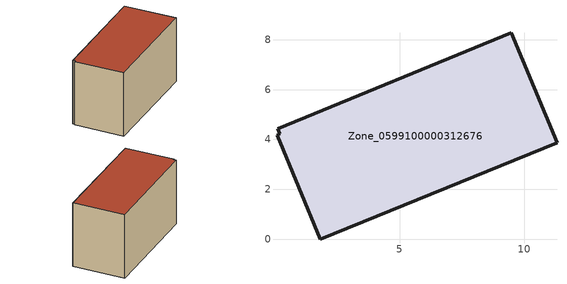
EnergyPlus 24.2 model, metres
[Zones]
Zone_0599100000312676
 floor ground (C_G): 0.08,4.17 0.19,4.22 0.12,4.42 9.48,8.27 11.32,3.86 1.81,0 z0
 wall outside (C_F): 11.32,3.86 9.48,8.27 0.12,4.42 0.19,4.22 0.08,4.17 1.81,0 11.32,3.86 z0:6.06
 roof outside (C_R): 0.19,4.22 0.08,4.17 1.81,0 11.32,3.86 9.48,8.27 0.12,4.42 z6.06
[BUILDING]
Pand.0599100000312676: North Axis=0; Terrain=City; Loads Convergence Tolerance Value=0.04; Temperature Convergence Tolerance Value=0.4; Solar Distribution=FullExterior; Maximum Number of Warmup Days=25; Minimum Number of Warmup Days=1
[Site:Location]
Rotterdam.The.Hague.AP_ZH_NLD Design_Conditions: Latitude=51.96; Longitude=4.45; Time Zone=1; Elevation=-4.5
[SITE:GROUNDTEMPERATURE:BUILDINGSURFACE]
18, 18, 18, 18, 18, 18, 18, 18, 18, 18, 18, 18
[MATERIAL] Thermal Absorptance=0.9; Solar Absorptance=0.7; Visible Absorptance=0.7
Name | Roughness | Thickness | Conductivity | Density | Specific Heat
G.TI.1946 | MediumSmooth | 0.15 | 1 | 540 | 1210
F.TI.1946 | Rough | 0.3 | 0.857143 | 1920 | 840
R.TI.1946 | MediumRough | 0.2 | 0.1 | 1500 | 1000
[CONSTRUCTION]
C_G: G.TI.1946
C_F: F.TI.1946
C_R: R.TI.1946
[ZONE]
Zone_0599100000312676: Type=1; Multiplier=1; Ceiling Height=Autocalculate; Volume=Autocalculate; Floor Area=autocalculate; Part of Total Floor Area=Yes
[ZONEINFILTRATION:DESIGNFLOWRATE]
Infil_Zone_0599100000312676: Zone or ZoneList or Space or SpaceList=Zone_0599100000312676; Schedule=AlwaysOn; Design Flow Rate Calculation Method=Flow/Area; Flow Rate per Floor Area=0.003; Constant Term Coefficient=1; Temperature Term Coefficient=0; Velocity Term Coefficient=0; Velocity Squared Term Coefficient=0
[HVACTEMPLATE:ZONE:IDEALLOADSAIRSYSTEM]
Zone_0599100000312676: Maximum Heating Supply Air Temperature=50; Minimum Cooling Supply Air Temperature=13; Maximum Heating Supply Air Humidity Ratio=0.0156; Minimum Cooling Supply Air Humidity Ratio=0.0077; Heating Limit=NoLimit; Cooling Limit=NoLimit; Dehumidification Control Type=ConstantSensibleHeatRatio; Cooling Sensible Heat Ratio=0.7; Dehumidification Setpoint=60; Humidification Control Type=None; Humidification Setpoint=30; Outdoor Air Method=None; Outdoor Air Flow Rate per Person=0.00944; Outdoor Air Flow Rate per Zone Floor Area=0; Outdoor Air Flow Rate per Zone=0; Demand Controlled Ventilation Type=None; Outdoor Air Economizer Type=NoEconomizer; Heat Recovery Type=None; Sensible Heat Recovery Effectiveness=0.7; Latent Heat Recovery Effectiveness=0.65
[ZONECONTROL:THERMOSTAT]
ThermostatControl_Zone_0599100000312676: Zone or ZoneList=Zone_0599100000312676; Control Type Schedule=DualSetpointControlType; Control 1=Thermostat_Zone_0599100000312676; Temperature Difference Between Cutout And Setpoint=0
[THERMOSTATSETPOINT:DUALSETPOINT]
Thermostat_Zone_0599100000312676: Heating Setpoint Temperature Schedule=HeatingSetpoint_Zone_0599100000312676; Cooling Setpoint Temperature Schedule=CoolingSetpoint_Zone_0599100000312676
[SCHEDULE:COMPACT]
HeatingSetpoint_Zone_0599100000312676: Through: 12/31, For: AllDays, Until: 24:00, 21
CoolingSetpoint_Zone_0599100000312676: Through: 12/31, For: AllDays, Until: 24:00, 24
DualSetpointControlType: Through: 12/31, For: AllDays, Until: 24:00, 4
AlwaysOn: Through: 12/31, For: AllDays, Until: 24:00, 1
